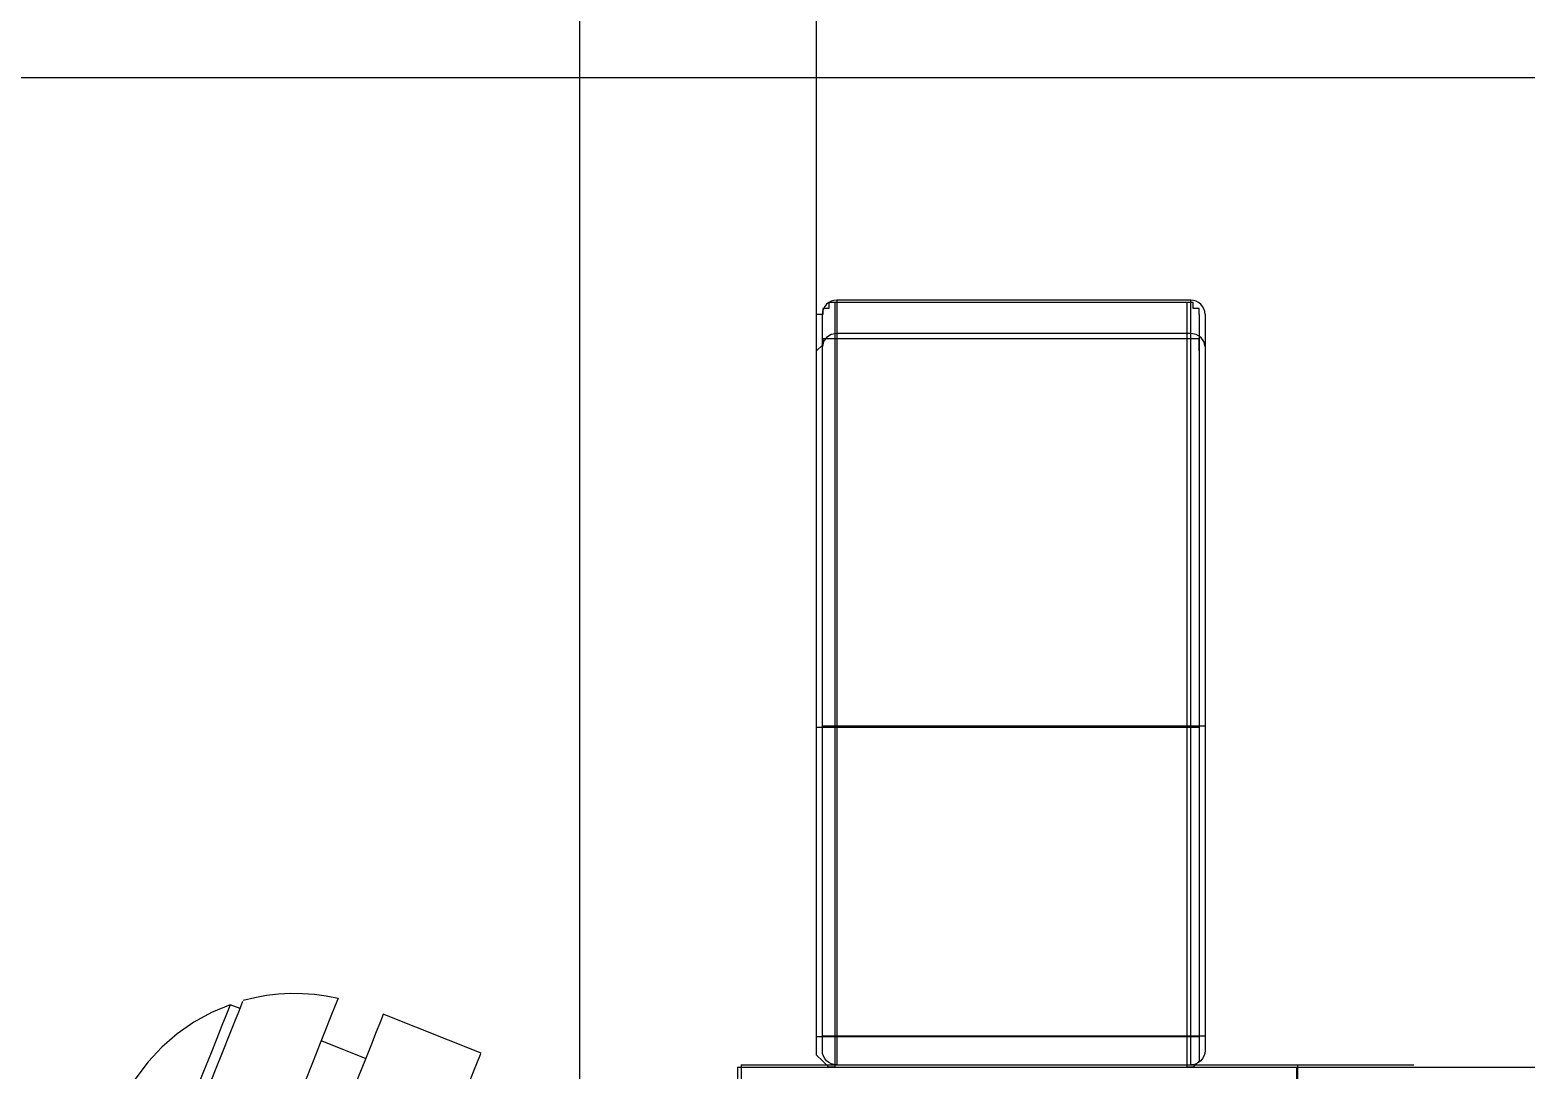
# Model space of a CAD drawing. Extents: x 3 to 592, y 5 to 207.
# Drawn here: x 58.44 to 67.13, y 85.36 to 91.4 of the extents above; entities that cross this region are included whole.
import ezdxf

# ---------------------------------------------------------------- set-up
doc = ezdxf.new("R2010")
doc.units = 0
doc.layers.get('0').update_dxf_attribs({"linetype": 'CONTINUOUS'})

msp = doc.modelspace()

# ---------------------------------------------------------------- linework, layer by layer
at = {"color": 7}
for points in [[(61.630278, 82.197222), (61.630278, 110.525278)], [(63.006111, 87.347778), (63.006111, 105.41)], [(71.049444, 91.1225), (14.993056, 91.1225)], [(63.111944, 89.817222), (63.076667, 89.817222), (63.076667, 89.781944), (63.041389, 89.781944), (63.041389, 89.746667), (63.006111, 89.746667)], [(63.123022, 89.830628), (63.106794, 89.828864), (63.091272, 89.824278), (63.076808, 89.816517), (63.064108, 89.806286), (63.053877, 89.793586), (63.046116, 89.779122), (63.041177, 89.7636), (63.039766, 89.747372)], [(63.123022, 89.830628), (63.106794, 89.828864), (63.091272, 89.824278), (63.076808, 89.816517), (63.064108, 89.806286), (63.053877, 89.793586), (63.046116, 89.779122), (63.041177, 89.7636), (63.039766, 89.747372)], [(63.123022, 89.830628), (63.106794, 89.828864), (63.091272, 89.824278), (63.076808, 89.816517), (63.064108, 89.806286), (63.053877, 89.793586), (63.046116, 89.779122), (63.041177, 89.7636), (63.039766, 89.747372)], [(63.123022, 89.830628), (63.106794, 89.828864), (63.091272, 89.824278), (63.076808, 89.816517), (63.064108, 89.806286), (63.053877, 89.793586), (63.046116, 89.779122), (63.041177, 89.7636), (63.039766, 89.747372)], [(63.123022, 89.830628), (63.106794, 89.828864), (63.091272, 89.824278), (63.076808, 89.816517), (63.064108, 89.806286), (63.053877, 89.793586), (63.046116, 89.779122), (63.041177, 89.7636), (63.039766, 89.747372)], [(63.123022, 89.830628), (63.106794, 89.828864), (63.091272, 89.824278), (63.076808, 89.816517), (63.064108, 89.806286), (63.053877, 89.793586), (63.046116, 89.779122), (63.041177, 89.7636), (63.039766, 89.747372)], [(63.123022, 89.830628), (63.106794, 89.828864), (63.091272, 89.824278), (63.076808, 89.816517), (63.064108, 89.806286), (63.053877, 89.793586), (63.046116, 89.779122), (63.041177, 89.7636), (63.039766, 89.747372)], [(63.123022, 89.830628), (63.106794, 89.828864), (63.091272, 89.824278), (63.076808, 89.816517), (63.064108, 89.806286), (63.053877, 89.793586), (63.046116, 89.779122), (63.041177, 89.7636), (63.039766, 89.747372)], [(65.158056, 89.817222), (63.111944, 89.817222)], [(63.111944, 89.817222), (63.111944, 89.781944), (63.111944, 89.746667), (63.111944, 89.676111), (63.111944, 89.605556)], [(65.178552, 89.830628), (63.122916, 89.830628)], [(65.178552, 89.830628), (63.122916, 89.830628)], [(65.178552, 89.830628), (63.122916, 89.830628)], [(65.178552, 89.830628), (63.122916, 89.830628)], [(65.178552, 89.830628), (63.122916, 89.830628)], [(65.178552, 89.830628), (63.122916, 89.830628)], [(65.178552, 89.830628), (63.122916, 89.830628)], [(65.178552, 89.830628), (63.122916, 89.830628)], [(63.123022, 89.830628), (63.123022, 89.803817), (63.123022, 89.765011), (63.123022, 89.709272), (63.123022, 89.636953)], [(63.123022, 89.830628), (63.123022, 89.803817), (63.123022, 89.765011), (63.123022, 89.709272), (63.123022, 89.636953)], [(63.123022, 89.830628), (63.123022, 89.803817), (63.123022, 89.765011), (63.123022, 89.709272), (63.123022, 89.636953)], [(63.123022, 89.830628), (63.123022, 89.803817), (63.123022, 89.765011), (63.123022, 89.709272), (63.123022, 89.636953)], [(63.123022, 89.830628), (63.123022, 89.803817), (63.123022, 89.765011), (63.123022, 89.709272), (63.123022, 89.636953)], [(63.123022, 89.830628), (63.123022, 89.803817), (63.123022, 89.765011), (63.123022, 89.709272), (63.123022, 89.636953)], [(63.123022, 89.830628), (63.123022, 89.803817), (63.123022, 89.765011), (63.123022, 89.709272), (63.123022, 89.636953)], [(63.123022, 89.830628), (63.123022, 89.803817), (63.123022, 89.765011), (63.123022, 89.709272), (63.123022, 89.636953)], [(65.228611, 89.746667), (65.228611, 89.781944), (65.193333, 89.781944), (65.193333, 89.817222), (65.158056, 89.817222)], [(65.158056, 89.605556), (65.158056, 89.676111), (65.158056, 89.746667), (65.158056, 89.781944), (65.158056, 89.817222)], [(65.178552, 89.636847), (65.178552, 89.709166), (65.178552, 89.764905), (65.178552, 89.804064), (65.178552, 89.825583)], [(65.178552, 89.636847), (65.178552, 89.709166), (65.178552, 89.764905), (65.178552, 89.804064), (65.178552, 89.825583)], [(65.178552, 89.636847), (65.178552, 89.709166), (65.178552, 89.764905), (65.178552, 89.804064), (65.178552, 89.825583)], [(65.178552, 89.636847), (65.178552, 89.709166), (65.178552, 89.764905), (65.178552, 89.804064), (65.178552, 89.825583)], [(65.178552, 89.636847), (65.178552, 89.709166), (65.178552, 89.764905), (65.178552, 89.804064), (65.178552, 89.825583)], [(65.178552, 89.636847), (65.178552, 89.709166), (65.178552, 89.764905), (65.178552, 89.804064), (65.178552, 89.825583)], [(65.178552, 89.636847), (65.178552, 89.709166), (65.178552, 89.764905), (65.178552, 89.804064), (65.178552, 89.825583)], [(65.178552, 89.636847), (65.178552, 89.709166), (65.178552, 89.764905), (65.178552, 89.804064), (65.178552, 89.825583)], [(65.261913, 89.747302), (65.260149, 89.763529), (65.255563, 89.779052), (65.247802, 89.793516), (65.237572, 89.806216), (65.224872, 89.816446), (65.210408, 89.824207), (65.194886, 89.829146), (65.178658, 89.830557)], [(65.261913, 89.747302), (65.260149, 89.763529), (65.255563, 89.779052), (65.247802, 89.793516), (65.237572, 89.806216), (65.224872, 89.816446), (65.210408, 89.824207), (65.194886, 89.829146), (65.178658, 89.830557)], [(65.261913, 89.747302), (65.260149, 89.763529), (65.255563, 89.779052), (65.247802, 89.793516), (65.237572, 89.806216), (65.224872, 89.816446), (65.210408, 89.824207), (65.194886, 89.829146), (65.178658, 89.830557)], [(65.261913, 89.747302), (65.260149, 89.763529), (65.255563, 89.779052), (65.247802, 89.793516), (65.237572, 89.806216), (65.224872, 89.816446), (65.210408, 89.824207), (65.194886, 89.829146), (65.178658, 89.830557)], [(65.261913, 89.747302), (65.260149, 89.763529), (65.255563, 89.779052), (65.247802, 89.793516), (65.237572, 89.806216), (65.224872, 89.816446), (65.210408, 89.824207), (65.194886, 89.829146), (65.178658, 89.830557)], [(65.261913, 89.747302), (65.260149, 89.763529), (65.255563, 89.779052), (65.247802, 89.793516), (65.237572, 89.806216), (65.224872, 89.816446), (65.210408, 89.824207), (65.194886, 89.829146), (65.178658, 89.830557)], [(65.261913, 89.747302), (65.260149, 89.763529), (65.255563, 89.779052), (65.247802, 89.793516), (65.237572, 89.806216), (65.224872, 89.816446), (65.210408, 89.824207), (65.194886, 89.829146), (65.178658, 89.830557)], [(65.261913, 89.747302), (65.260149, 89.763529), (65.255563, 89.779052), (65.247802, 89.793516), (65.237572, 89.806216), (65.224872, 89.816446), (65.210408, 89.824207), (65.194886, 89.829146), (65.178658, 89.830557)], [(63.006111, 89.535), (63.006111, 89.605556), (63.006111, 89.676111), (63.006111, 89.711389), (63.006111, 89.746667)], [(63.039696, 89.560118), (63.039696, 89.629968), (63.039696, 89.683943), (63.039696, 89.72169), (63.039696, 89.742504)], [(63.039696, 89.560118), (63.039696, 89.629968), (63.039696, 89.683943), (63.039696, 89.72169), (63.039696, 89.742504)], [(63.039696, 89.560118), (63.039696, 89.629968), (63.039696, 89.683943), (63.039696, 89.72169), (63.039696, 89.742504)], [(63.039696, 89.560118), (63.039696, 89.629968), (63.039696, 89.683943), (63.039696, 89.72169), (63.039696, 89.742504)], [(63.039696, 89.560118), (63.039696, 89.629968), (63.039696, 89.683943), (63.039696, 89.72169), (63.039696, 89.742504)], [(63.039696, 89.560118), (63.039696, 89.629968), (63.039696, 89.683943), (63.039696, 89.72169), (63.039696, 89.742504)], [(63.039696, 89.560118), (63.039696, 89.629968), (63.039696, 89.683943), (63.039696, 89.72169), (63.039696, 89.742504)], [(63.039696, 89.560118), (63.039696, 89.629968), (63.039696, 89.683943), (63.039696, 89.72169), (63.039696, 89.742504)], [(65.228611, 89.746667), (65.228611, 89.711389), (65.228611, 89.676111), (65.228611, 89.605556), (65.228611, 89.535)], [(65.261913, 89.747302), (65.261913, 89.721549), (65.261913, 89.684154), (65.261913, 89.630179), (65.261913, 89.559977)], [(65.261913, 89.747302), (65.261913, 89.721549), (65.261913, 89.684154), (65.261913, 89.630179), (65.261913, 89.559977)], [(65.261913, 89.747302), (65.261913, 89.721549), (65.261913, 89.684154), (65.261913, 89.630179), (65.261913, 89.559977)], [(65.261913, 89.747302), (65.261913, 89.721549), (65.261913, 89.684154), (65.261913, 89.630179), (65.261913, 89.559977)], [(65.261913, 89.747302), (65.261913, 89.721549), (65.261913, 89.684154), (65.261913, 89.630179), (65.261913, 89.559977)], [(65.261913, 89.747302), (65.261913, 89.721549), (65.261913, 89.684154), (65.261913, 89.630179), (65.261913, 89.559977)], [(65.261913, 89.747302), (65.261913, 89.721549), (65.261913, 89.684154), (65.261913, 89.630179), (65.261913, 89.559977)], [(65.261913, 89.747302), (65.261913, 89.721549), (65.261913, 89.684154), (65.261913, 89.630179), (65.261913, 89.559977)], [(63.111944, 89.605556), (63.076667, 89.605556), (63.041389, 89.605556), (63.041389, 89.570278), (63.006111, 89.535)], [(63.123022, 89.636847), (63.091272, 89.63085), (63.064108, 89.614269), (63.046116, 89.589575), (63.039766, 89.560294)], [(63.123022, 89.636847), (63.091272, 89.63085), (63.064108, 89.614269), (63.046116, 89.589575), (63.039766, 89.560294)], [(63.123022, 89.636847), (63.091272, 89.63085), (63.064108, 89.614269), (63.046116, 89.589575), (63.039766, 89.560294)], [(63.123022, 89.636847), (63.091272, 89.63085), (63.064108, 89.614269), (63.046116, 89.589575), (63.039766, 89.560294)], [(63.123022, 89.636847), (63.091272, 89.63085), (63.064108, 89.614269), (63.046116, 89.589575), (63.039766, 89.560294)], [(63.123022, 89.636847), (63.091272, 89.63085), (63.064108, 89.614269), (63.046116, 89.589575), (63.039766, 89.560294)], [(63.123022, 89.636847), (63.091272, 89.63085), (63.064108, 89.614269), (63.046116, 89.589575), (63.039766, 89.560294)], [(63.123022, 89.636847), (63.091272, 89.63085), (63.064108, 89.614269), (63.046116, 89.589575), (63.039766, 89.560294)], [(63.111944, 89.605556), (63.111944, 89.535), (63.111944, 89.393889), (63.111944, 89.288056), (63.111944, 89.146944), (63.111944, 88.970556), (63.111944, 88.794167), (63.111944, 88.617778), (63.111944, 88.406111), (63.111944, 88.194444), (63.111944, 87.982778), (63.111944, 87.771111), (63.111944, 87.559444), (63.111944, 87.347778)], [(65.158056, 89.605556), (63.111944, 89.605556)], [(65.178552, 89.636847), (63.122916, 89.636847)], [(65.178552, 89.636847), (63.122916, 89.636847)], [(65.178552, 89.636847), (63.122916, 89.636847)], [(65.178552, 89.636847), (63.122916, 89.636847)], [(65.178552, 89.636847), (63.122916, 89.636847)], [(65.178552, 89.636847), (63.122916, 89.636847)], [(65.178552, 89.636847), (63.122916, 89.636847)], [(65.178552, 89.636847), (63.122916, 89.636847)], [(63.123022, 89.636847), (63.123022, 89.540539), (63.123022, 89.426591), (63.123022, 89.296064), (63.123022, 89.149661), (63.123022, 88.988794), (63.123022, 88.814522), (63.123022, 88.628961), (63.123022, 88.432816), (63.123022, 88.227852), (63.123022, 88.015833), (63.123022, 87.798522), (63.123022, 87.577683), (63.123022, 87.35508)], [(63.123022, 89.636847), (63.123022, 89.540539), (63.123022, 89.426591), (63.123022, 89.296064), (63.123022, 89.149661), (63.123022, 88.988794), (63.123022, 88.814522), (63.123022, 88.628961), (63.123022, 88.432816), (63.123022, 88.227852), (63.123022, 88.015833), (63.123022, 87.798522), (63.123022, 87.577683), (63.123022, 87.35508)], [(63.123022, 89.636847), (63.123022, 89.540539), (63.123022, 89.426591), (63.123022, 89.296064), (63.123022, 89.149661), (63.123022, 88.988794), (63.123022, 88.814522), (63.123022, 88.628961), (63.123022, 88.432816), (63.123022, 88.227852), (63.123022, 88.015833), (63.123022, 87.798522), (63.123022, 87.577683), (63.123022, 87.35508)], [(63.123022, 89.636847), (63.123022, 89.540539), (63.123022, 89.426591), (63.123022, 89.296064), (63.123022, 89.149661), (63.123022, 88.988794), (63.123022, 88.814522), (63.123022, 88.628961), (63.123022, 88.432816), (63.123022, 88.227852), (63.123022, 88.015833), (63.123022, 87.798522), (63.123022, 87.577683), (63.123022, 87.35508)], [(63.123022, 89.636847), (63.123022, 89.540539), (63.123022, 89.426591), (63.123022, 89.296064), (63.123022, 89.149661), (63.123022, 88.988794), (63.123022, 88.814522), (63.123022, 88.628961), (63.123022, 88.432816), (63.123022, 88.227852), (63.123022, 88.015833), (63.123022, 87.798522), (63.123022, 87.577683), (63.123022, 87.35508)], [(63.123022, 89.636847), (63.123022, 89.540539), (63.123022, 89.426591), (63.123022, 89.296064), (63.123022, 89.149661), (63.123022, 88.988794), (63.123022, 88.814522), (63.123022, 88.628961), (63.123022, 88.432816), (63.123022, 88.227852), (63.123022, 88.015833), (63.123022, 87.798522), (63.123022, 87.577683), (63.123022, 87.35508)], [(63.123022, 89.636847), (63.123022, 89.540539), (63.123022, 89.426591), (63.123022, 89.296064), (63.123022, 89.149661), (63.123022, 88.988794), (63.123022, 88.814522), (63.123022, 88.628961), (63.123022, 88.432816), (63.123022, 88.227852), (63.123022, 88.015833), (63.123022, 87.798522), (63.123022, 87.577683), (63.123022, 87.35508)], [(63.123022, 89.636847), (63.123022, 89.540539), (63.123022, 89.426591), (63.123022, 89.296064), (63.123022, 89.149661), (63.123022, 88.988794), (63.123022, 88.814522), (63.123022, 88.628961), (63.123022, 88.432816), (63.123022, 88.227852), (63.123022, 88.015833), (63.123022, 87.798522), (63.123022, 87.577683), (63.123022, 87.35508)], [(65.158056, 87.347778), (65.158056, 87.559444), (65.158056, 87.771111), (65.158056, 87.982778), (65.158056, 88.194444), (65.158056, 88.406111), (65.158056, 88.617778), (65.158056, 88.794167), (65.158056, 88.970556), (65.158056, 89.146944), (65.158056, 89.288056), (65.158056, 89.393889), (65.158056, 89.535), (65.158056, 89.605556)], [(65.228611, 89.535), (65.228611, 89.570278), (65.228611, 89.605556), (65.193333, 89.605556), (65.158056, 89.605556)], [(65.178552, 87.355045), (65.178552, 87.577648), (65.178552, 87.798487), (65.178552, 88.015798), (65.178552, 88.227817), (65.178552, 88.432781), (65.178552, 88.628926), (65.178552, 88.814839), (65.178552, 88.988759), (65.178552, 89.149626), (65.178552, 89.296028), (65.178552, 89.426556), (65.178552, 89.540503), (65.178552, 89.636812)], [(65.178552, 87.355045), (65.178552, 87.577648), (65.178552, 87.798487), (65.178552, 88.015798), (65.178552, 88.227817), (65.178552, 88.432781), (65.178552, 88.628926), (65.178552, 88.814839), (65.178552, 88.988759), (65.178552, 89.149626), (65.178552, 89.296028), (65.178552, 89.426556), (65.178552, 89.540503), (65.178552, 89.636812)], [(65.178552, 87.355045), (65.178552, 87.577648), (65.178552, 87.798487), (65.178552, 88.015798), (65.178552, 88.227817), (65.178552, 88.432781), (65.178552, 88.628926), (65.178552, 88.814839), (65.178552, 88.988759), (65.178552, 89.149626), (65.178552, 89.296028), (65.178552, 89.426556), (65.178552, 89.540503), (65.178552, 89.636812)], [(65.178552, 87.355045), (65.178552, 87.577648), (65.178552, 87.798487), (65.178552, 88.015798), (65.178552, 88.227817), (65.178552, 88.432781), (65.178552, 88.628926), (65.178552, 88.814839), (65.178552, 88.988759), (65.178552, 89.149626), (65.178552, 89.296028), (65.178552, 89.426556), (65.178552, 89.540503), (65.178552, 89.636812)], [(65.178552, 87.355045), (65.178552, 87.577648), (65.178552, 87.798487), (65.178552, 88.015798), (65.178552, 88.227817), (65.178552, 88.432781), (65.178552, 88.628926), (65.178552, 88.814839), (65.178552, 88.988759), (65.178552, 89.149626), (65.178552, 89.296028), (65.178552, 89.426556), (65.178552, 89.540503), (65.178552, 89.636812)], [(65.178552, 87.355045), (65.178552, 87.577648), (65.178552, 87.798487), (65.178552, 88.015798), (65.178552, 88.227817), (65.178552, 88.432781), (65.178552, 88.628926), (65.178552, 88.814839), (65.178552, 88.988759), (65.178552, 89.149626), (65.178552, 89.296028), (65.178552, 89.426556), (65.178552, 89.540503), (65.178552, 89.636812)], [(65.178552, 87.355045), (65.178552, 87.577648), (65.178552, 87.798487), (65.178552, 88.015798), (65.178552, 88.227817), (65.178552, 88.432781), (65.178552, 88.628926), (65.178552, 88.814839), (65.178552, 88.988759), (65.178552, 89.149626), (65.178552, 89.296028), (65.178552, 89.426556), (65.178552, 89.540503), (65.178552, 89.636812)], [(65.178552, 87.355045), (65.178552, 87.577648), (65.178552, 87.798487), (65.178552, 88.015798), (65.178552, 88.227817), (65.178552, 88.432781), (65.178552, 88.628926), (65.178552, 88.814839), (65.178552, 88.988759), (65.178552, 89.149626), (65.178552, 89.296028), (65.178552, 89.426556), (65.178552, 89.540503), (65.178552, 89.636812)], [(65.261913, 89.560153), (65.255563, 89.589434), (65.237572, 89.614481), (65.210408, 89.631061), (65.178658, 89.636706)], [(65.261913, 89.560153), (65.255563, 89.589434), (65.237572, 89.614481), (65.210408, 89.631061), (65.178658, 89.636706)], [(65.261913, 89.560153), (65.255563, 89.589434), (65.237572, 89.614481), (65.210408, 89.631061), (65.178658, 89.636706)], [(65.261913, 89.560153), (65.255563, 89.589434), (65.237572, 89.614481), (65.210408, 89.631061), (65.178658, 89.636706)], [(65.261913, 89.560153), (65.255563, 89.589434), (65.237572, 89.614481), (65.210408, 89.631061), (65.178658, 89.636706)], [(65.261913, 89.560153), (65.255563, 89.589434), (65.237572, 89.614481), (65.210408, 89.631061), (65.178658, 89.636706)], [(65.261913, 89.560153), (65.255563, 89.589434), (65.237572, 89.614481), (65.210408, 89.631061), (65.178658, 89.636706)], [(65.261913, 89.560153), (65.255563, 89.589434), (65.237572, 89.614481), (65.210408, 89.631061), (65.178658, 89.636706)], [(63.006111, 87.347778), (63.006111, 87.559444), (63.006111, 87.806389), (63.006111, 88.018056), (63.006111, 88.265), (63.006111, 88.441389), (63.006111, 88.653056), (63.006111, 88.864722), (63.006111, 89.005833), (63.006111, 89.182222), (63.006111, 89.323333), (63.006111, 89.429167), (63.006111, 89.535)], [(63.039696, 87.355045), (63.039696, 87.588231), (63.039696, 87.818948), (63.039696, 88.045431), (63.039696, 88.265212), (63.039696, 88.476526), (63.039696, 88.677256), (63.039696, 88.865287), (63.039696, 89.038853), (63.039696, 89.196898), (63.039696, 89.336951), (63.039696, 89.458659), (63.039696, 89.560259)], [(63.039696, 87.355045), (63.039696, 87.588231), (63.039696, 87.818948), (63.039696, 88.045431), (63.039696, 88.265212), (63.039696, 88.476526), (63.039696, 88.677256), (63.039696, 88.865287), (63.039696, 89.038853), (63.039696, 89.196898), (63.039696, 89.336951), (63.039696, 89.458659), (63.039696, 89.560259)], [(63.039696, 87.355045), (63.039696, 87.588231), (63.039696, 87.818948), (63.039696, 88.045431), (63.039696, 88.265212), (63.039696, 88.476526), (63.039696, 88.677256), (63.039696, 88.865287), (63.039696, 89.038853), (63.039696, 89.196898), (63.039696, 89.336951), (63.039696, 89.458659), (63.039696, 89.560259)], [(63.039696, 87.355045), (63.039696, 87.588231), (63.039696, 87.818948), (63.039696, 88.045431), (63.039696, 88.265212), (63.039696, 88.476526), (63.039696, 88.677256), (63.039696, 88.865287), (63.039696, 89.038853), (63.039696, 89.196898), (63.039696, 89.336951), (63.039696, 89.458659), (63.039696, 89.560259)], [(63.039696, 87.355045), (63.039696, 87.588231), (63.039696, 87.818948), (63.039696, 88.045431), (63.039696, 88.265212), (63.039696, 88.476526), (63.039696, 88.677256), (63.039696, 88.865287), (63.039696, 89.038853), (63.039696, 89.196898), (63.039696, 89.336951), (63.039696, 89.458659), (63.039696, 89.560259)], [(63.039696, 87.355045), (63.039696, 87.588231), (63.039696, 87.818948), (63.039696, 88.045431), (63.039696, 88.265212), (63.039696, 88.476526), (63.039696, 88.677256), (63.039696, 88.865287), (63.039696, 89.038853), (63.039696, 89.196898), (63.039696, 89.336951), (63.039696, 89.458659), (63.039696, 89.560259)], [(63.039696, 87.355045), (63.039696, 87.588231), (63.039696, 87.818948), (63.039696, 88.045431), (63.039696, 88.265212), (63.039696, 88.476526), (63.039696, 88.677256), (63.039696, 88.865287), (63.039696, 89.038853), (63.039696, 89.196898), (63.039696, 89.336951), (63.039696, 89.458659), (63.039696, 89.560259)], [(63.039696, 87.355045), (63.039696, 87.588231), (63.039696, 87.818948), (63.039696, 88.045431), (63.039696, 88.265212), (63.039696, 88.476526), (63.039696, 88.677256), (63.039696, 88.865287), (63.039696, 89.038853), (63.039696, 89.196898), (63.039696, 89.336951), (63.039696, 89.458659), (63.039696, 89.560259)], [(65.228611, 89.535), (65.228611, 89.429167), (65.228611, 89.323333), (65.228611, 89.182222), (65.228611, 89.005833), (65.228611, 88.864722), (65.228611, 88.653056), (65.228611, 88.441389), (65.228611, 88.265), (65.228611, 88.018056), (65.228611, 87.806389), (65.228611, 87.559444), (65.228611, 87.347778)], [(65.261913, 89.560153), (65.261913, 89.458553), (65.261913, 89.337198), (65.261913, 89.196792), (65.261913, 89.0391), (65.261913, 88.865181), (65.261913, 88.67715), (65.261913, 88.47642), (65.261913, 88.265106), (65.261913, 88.045325), (65.261913, 87.818842), (65.261913, 87.588125), (65.261913, 87.354939)], [(65.261913, 89.560153), (65.261913, 89.458553), (65.261913, 89.337198), (65.261913, 89.196792), (65.261913, 89.0391), (65.261913, 88.865181), (65.261913, 88.67715), (65.261913, 88.47642), (65.261913, 88.265106), (65.261913, 88.045325), (65.261913, 87.818842), (65.261913, 87.588125), (65.261913, 87.354939)], [(65.261913, 89.560153), (65.261913, 89.458553), (65.261913, 89.337198), (65.261913, 89.196792), (65.261913, 89.0391), (65.261913, 88.865181), (65.261913, 88.67715), (65.261913, 88.47642), (65.261913, 88.265106), (65.261913, 88.045325), (65.261913, 87.818842), (65.261913, 87.588125), (65.261913, 87.354939)], [(65.261913, 89.560153), (65.261913, 89.458553), (65.261913, 89.337198), (65.261913, 89.196792), (65.261913, 89.0391), (65.261913, 88.865181), (65.261913, 88.67715), (65.261913, 88.47642), (65.261913, 88.265106), (65.261913, 88.045325), (65.261913, 87.818842), (65.261913, 87.588125), (65.261913, 87.354939)], [(65.261913, 89.560153), (65.261913, 89.458553), (65.261913, 89.337198), (65.261913, 89.196792), (65.261913, 89.0391), (65.261913, 88.865181), (65.261913, 88.67715), (65.261913, 88.47642), (65.261913, 88.265106), (65.261913, 88.045325), (65.261913, 87.818842), (65.261913, 87.588125), (65.261913, 87.354939)], [(65.261913, 89.560153), (65.261913, 89.458553), (65.261913, 89.337198), (65.261913, 89.196792), (65.261913, 89.0391), (65.261913, 88.865181), (65.261913, 88.67715), (65.261913, 88.47642), (65.261913, 88.265106), (65.261913, 88.045325), (65.261913, 87.818842), (65.261913, 87.588125), (65.261913, 87.354939)], [(65.261913, 89.560153), (65.261913, 89.458553), (65.261913, 89.337198), (65.261913, 89.196792), (65.261913, 89.0391), (65.261913, 88.865181), (65.261913, 88.67715), (65.261913, 88.47642), (65.261913, 88.265106), (65.261913, 88.045325), (65.261913, 87.818842), (65.261913, 87.588125), (65.261913, 87.354939)], [(65.261913, 89.560153), (65.261913, 89.458553), (65.261913, 89.337198), (65.261913, 89.196792), (65.261913, 89.0391), (65.261913, 88.865181), (65.261913, 88.67715), (65.261913, 88.47642), (65.261913, 88.265106), (65.261913, 88.045325), (65.261913, 87.818842), (65.261913, 87.588125), (65.261913, 87.354939)], [(63.111944, 87.347778), (63.076667, 87.347778), (63.041389, 87.347778), (63.006111, 87.347778)], [(63.006111, 85.548611), (63.006111, 87.347778)], [(63.039696, 85.552844), (63.039696, 87.355186)], [(63.039696, 85.552844), (63.039696, 87.355186)], [(63.039696, 85.552844), (63.039696, 87.355186)], [(63.039696, 85.552844), (63.039696, 87.355186)], [(63.039696, 85.552844), (63.039696, 87.355186)], [(63.039696, 85.552844), (63.039696, 87.355186)], [(63.039696, 85.552844), (63.039696, 87.355186)], [(63.039696, 85.552844), (63.039696, 87.355186)], [(63.123022, 87.355045), (63.106794, 87.355045), (63.091272, 87.355045), (63.076808, 87.355045), (63.064108, 87.355045), (63.053877, 87.355045), (63.041177, 87.355045)], [(63.123022, 87.355045), (63.106794, 87.355045), (63.091272, 87.355045), (63.076808, 87.355045), (63.064108, 87.355045), (63.053877, 87.355045), (63.041177, 87.355045)], [(63.123022, 87.355045), (63.106794, 87.355045), (63.091272, 87.355045), (63.076808, 87.355045), (63.064108, 87.355045), (63.053877, 87.355045), (63.041177, 87.355045)], [(63.123022, 87.355045), (63.106794, 87.355045), (63.091272, 87.355045), (63.076808, 87.355045), (63.064108, 87.355045), (63.053877, 87.355045), (63.041177, 87.355045)], [(63.123022, 87.355045), (63.106794, 87.355045), (63.091272, 87.355045), (63.076808, 87.355045), (63.064108, 87.355045), (63.053877, 87.355045), (63.041177, 87.355045)], [(63.123022, 87.355045), (63.106794, 87.355045), (63.091272, 87.355045), (63.076808, 87.355045), (63.064108, 87.355045), (63.053877, 87.355045), (63.041177, 87.355045)], [(63.123022, 87.355045), (63.106794, 87.355045), (63.091272, 87.355045), (63.076808, 87.355045), (63.064108, 87.355045), (63.053877, 87.355045), (63.041177, 87.355045)], [(63.123022, 87.355045), (63.106794, 87.355045), (63.091272, 87.355045), (63.076808, 87.355045), (63.064108, 87.355045), (63.053877, 87.355045), (63.041177, 87.355045)], [(65.158056, 87.347778), (63.111944, 87.347778)], [(63.111944, 87.347778), (63.111944, 85.548611)], [(65.178552, 87.355045), (63.122916, 87.355045)], [(65.178552, 87.355045), (63.122916, 87.355045)], [(65.178552, 87.355045), (63.122916, 87.355045)], [(65.178552, 87.355045), (63.122916, 87.355045)], [(65.178552, 87.355045), (63.122916, 87.355045)], [(65.178552, 87.355045), (63.122916, 87.355045)], [(65.178552, 87.355045), (63.122916, 87.355045)], [(65.178552, 87.355045), (63.122916, 87.355045)], [(63.123022, 87.355045), (63.123022, 85.552703)], [(63.123022, 87.355045), (63.123022, 85.552703)], [(63.123022, 87.355045), (63.123022, 85.552703)], [(63.123022, 87.355045), (63.123022, 85.552703)], [(63.123022, 87.355045), (63.123022, 85.552703)], [(63.123022, 87.355045), (63.123022, 85.552703)], [(63.123022, 87.355045), (63.123022, 85.552703)], [(63.123022, 87.355045), (63.123022, 85.552703)], [(65.228611, 87.347778), (65.193333, 87.347778), (65.158056, 87.347778)], [(65.158056, 85.548611), (65.158056, 87.347778)], [(65.178552, 85.552844), (65.178552, 87.355186)], [(65.178552, 85.552844), (65.178552, 87.355186)], [(65.178552, 85.552844), (65.178552, 87.355186)], [(65.178552, 85.552844), (65.178552, 87.355186)], [(65.178552, 85.552844), (65.178552, 87.355186)], [(65.178552, 85.552844), (65.178552, 87.355186)], [(65.178552, 85.552844), (65.178552, 87.355186)], [(65.178552, 85.552844), (65.178552, 87.355186)], [(65.261913, 87.355045), (65.247802, 87.355045), (65.237572, 87.355045), (65.224872, 87.355045), (65.210408, 87.355045), (65.194886, 87.355045), (65.178658, 87.355045)], [(65.261913, 87.355045), (65.247802, 87.355045), (65.237572, 87.355045), (65.224872, 87.355045), (65.210408, 87.355045), (65.194886, 87.355045), (65.178658, 87.355045)], [(65.261913, 87.355045), (65.247802, 87.355045), (65.237572, 87.355045), (65.224872, 87.355045), (65.210408, 87.355045), (65.194886, 87.355045), (65.178658, 87.355045)], [(65.261913, 87.355045), (65.247802, 87.355045), (65.237572, 87.355045), (65.224872, 87.355045), (65.210408, 87.355045), (65.194886, 87.355045), (65.178658, 87.355045)], [(65.261913, 87.355045), (65.247802, 87.355045), (65.237572, 87.355045), (65.224872, 87.355045), (65.210408, 87.355045), (65.194886, 87.355045), (65.178658, 87.355045)], [(65.261913, 87.355045), (65.247802, 87.355045), (65.237572, 87.355045), (65.224872, 87.355045), (65.210408, 87.355045), (65.194886, 87.355045), (65.178658, 87.355045)], [(65.261913, 87.355045), (65.247802, 87.355045), (65.237572, 87.355045), (65.224872, 87.355045), (65.210408, 87.355045), (65.194886, 87.355045), (65.178658, 87.355045)], [(65.261913, 87.355045), (65.247802, 87.355045), (65.237572, 87.355045), (65.224872, 87.355045), (65.210408, 87.355045), (65.194886, 87.355045), (65.178658, 87.355045)], [(65.228611, 87.347778), (65.228611, 85.548611)], [(65.261913, 87.355045), (65.261913, 85.552703)], [(65.261913, 87.355045), (65.261913, 85.552703)], [(65.261913, 87.355045), (65.261913, 85.552703)], [(65.261913, 87.355045), (65.261913, 85.552703)], [(65.261913, 87.355045), (65.261913, 85.552703)], [(65.261913, 87.355045), (65.261913, 85.552703)], [(65.261913, 87.355045), (65.261913, 85.552703)], [(65.261913, 87.355045), (65.261913, 85.552703)], [(60.226928, 85.772166), (60.219872, 85.75488), (60.206467, 85.721014), (60.185653, 85.668802), (60.158136, 85.599305), (60.123211, 85.512169), (60.081936, 85.407747), (60.033606, 85.286744), (59.978572, 85.149514), (59.917542, 84.996055), (59.850514, 84.827427), (59.777136, 84.64363), (59.698467, 84.446075), (59.614506, 84.235114), (59.525253, 84.011452), (59.431414, 83.775797), (59.332989, 83.528852), (59.296653, 83.437483)], [(60.226928, 85.772166), (60.219872, 85.75488), (60.206467, 85.721014), (60.185653, 85.668802), (60.158136, 85.599305), (60.123211, 85.512169), (60.081936, 85.407747), (60.033606, 85.286744), (59.978572, 85.149514), (59.917542, 84.996055), (59.850514, 84.827427), (59.777136, 84.64363), (59.698467, 84.446075), (59.614506, 84.235114), (59.525253, 84.011452), (59.431414, 83.775797), (59.332989, 83.528852), (59.296653, 83.437483)], [(60.226928, 85.772166), (60.158489, 85.785925), (60.089697, 85.795097), (60.0202, 85.800036), (59.950703, 85.800741), (59.881206, 85.797214), (59.812061, 85.7891), (59.743269, 85.776752), (59.675889, 85.760172)], [(60.226928, 85.772166), (60.158489, 85.785925), (60.089697, 85.795097), (60.0202, 85.800036), (59.950703, 85.800741), (59.881206, 85.797214), (59.812061, 85.7891), (59.743269, 85.776752), (59.675889, 85.760172)], [(59.600853, 85.736148), (59.590975, 85.711101), (59.5751, 85.671942), (59.552523, 85.614792), (59.522536, 85.539651), (59.485847, 85.447223), (59.442103, 85.337509), (59.391656, 85.211214), (59.334859, 85.068339), (59.271711, 84.909942), (59.202567, 84.736376), (59.127425, 84.548345), (59.046992, 84.346203), (58.961267, 84.131362), (58.870603, 83.90382), (58.813806, 83.760945)], [(59.600853, 85.736148), (59.590975, 85.711101), (59.5751, 85.671942), (59.552523, 85.614792), (59.522536, 85.539651), (59.485847, 85.447223), (59.442103, 85.337509), (59.391656, 85.211214), (59.334859, 85.068339), (59.271711, 84.909942), (59.202567, 84.736376), (59.127425, 84.548345), (59.046992, 84.346203), (58.961267, 84.131362), (58.870603, 83.90382), (58.813806, 83.760945)], [(58.871979, 83.742847), (58.938654, 83.910417), (59.030023, 84.139723), (59.116807, 84.357034), (59.197946, 84.560939), (59.273793, 84.750734), (59.343643, 84.926064), (59.407143, 85.085872), (59.464646, 85.230159), (59.515446, 85.357511), (59.559543, 85.468284), (59.596937, 85.56177), (59.626923, 85.637617), (59.649854, 85.69512), (59.665729, 85.734631), (59.674196, 85.75615)], [(58.871979, 83.742847), (58.938654, 83.910417), (59.030023, 84.139723), (59.116807, 84.357034), (59.197946, 84.560939), (59.273793, 84.750734), (59.343643, 84.926064), (59.407143, 85.085872), (59.464646, 85.230159), (59.515446, 85.357511), (59.559543, 85.468284), (59.596937, 85.56177), (59.626923, 85.637617), (59.649854, 85.69512), (59.665729, 85.734631), (59.674196, 85.75615)], [(59.600853, 85.736148), (59.492198, 85.690639), (59.389186, 85.633842), (59.292525, 85.566814), (59.203625, 85.489556), (59.123192, 85.403478), (59.052636, 85.309287), (58.992311, 85.208039), (58.942923, 85.101148)], [(59.600853, 85.736148), (59.492198, 85.690639), (59.389186, 85.633842), (59.292525, 85.566814), (59.203625, 85.489556), (59.123192, 85.403478), (59.052636, 85.309287), (58.992311, 85.208039), (58.942923, 85.101148)], [(60.489606, 85.680973), (60.482551, 85.663687), (60.469145, 85.629468), (60.448331, 85.577609), (60.420462, 85.507759), (60.385889, 85.420271), (60.344262, 85.315848), (60.295931, 85.194493), (60.240898, 85.056909), (60.179514, 84.903098), (60.112134, 84.733765), (60.038756, 84.549968), (59.960087, 84.352059), (59.875773, 84.140393), (59.786167, 83.916026), (59.692328, 83.680018), (59.593551, 83.432721), (59.490892, 83.175193), (59.461259, 83.100404)], [(60.489606, 85.680973), (60.482551, 85.663687), (60.469145, 85.629468), (60.448331, 85.577609), (60.420462, 85.507759), (60.385889, 85.420271), (60.344262, 85.315848), (60.295931, 85.194493), (60.240898, 85.056909), (60.179514, 84.903098), (60.112134, 84.733765), (60.038756, 84.549968), (59.960087, 84.352059), (59.875773, 84.140393), (59.786167, 83.916026), (59.692328, 83.680018), (59.593551, 83.432721), (59.490892, 83.175193), (59.461259, 83.100404)], [(59.657333, 85.713641), (59.600888, 85.736218)], [(59.657333, 85.713641), (59.600888, 85.736218)], [(61.057296, 85.454772), (60.489677, 85.680903)], [(61.057296, 85.454772), (60.489677, 85.680903)], [(60.386771, 85.422952), (60.128891, 85.525963)], [(60.386771, 85.422952), (60.128891, 85.525963)], [(63.111944, 85.548611), (63.076667, 85.548611), (63.041389, 85.548611), (63.006111, 85.548611)], [(63.006111, 85.442778), (63.006111, 85.478056), (63.006111, 85.513333), (63.006111, 85.548611)], [(63.039696, 85.469518), (63.039696, 85.483629), (63.039696, 85.49386), (63.039696, 85.50656), (63.039696, 85.521024), (63.039696, 85.536546), (63.039696, 85.552774)], [(63.039696, 85.469518), (63.039696, 85.483629), (63.039696, 85.49386), (63.039696, 85.50656), (63.039696, 85.521024), (63.039696, 85.536546), (63.039696, 85.552774)], [(63.039696, 85.469518), (63.039696, 85.483629), (63.039696, 85.49386), (63.039696, 85.50656), (63.039696, 85.521024), (63.039696, 85.536546), (63.039696, 85.552774)], [(63.039696, 85.469518), (63.039696, 85.483629), (63.039696, 85.49386), (63.039696, 85.50656), (63.039696, 85.521024), (63.039696, 85.536546), (63.039696, 85.552774)], [(63.039696, 85.469518), (63.039696, 85.483629), (63.039696, 85.49386), (63.039696, 85.50656), (63.039696, 85.521024), (63.039696, 85.536546), (63.039696, 85.552774)], [(63.039696, 85.469518), (63.039696, 85.483629), (63.039696, 85.49386), (63.039696, 85.50656), (63.039696, 85.521024), (63.039696, 85.536546), (63.039696, 85.552774)], [(63.039696, 85.469518), (63.039696, 85.483629), (63.039696, 85.49386), (63.039696, 85.50656), (63.039696, 85.521024), (63.039696, 85.536546), (63.039696, 85.552774)], [(63.039696, 85.469518), (63.039696, 85.483629), (63.039696, 85.49386), (63.039696, 85.50656), (63.039696, 85.521024), (63.039696, 85.536546), (63.039696, 85.552774)], [(63.123022, 85.552844), (63.106794, 85.552844), (63.091272, 85.552844), (63.076808, 85.552844), (63.064108, 85.552844), (63.053877, 85.552844), (63.041177, 85.552844)], [(63.123022, 85.552844), (63.106794, 85.552844), (63.091272, 85.552844), (63.076808, 85.552844), (63.064108, 85.552844), (63.053877, 85.552844), (63.041177, 85.552844)], [(63.123022, 85.552844), (63.106794, 85.552844), (63.091272, 85.552844), (63.076808, 85.552844), (63.064108, 85.552844), (63.053877, 85.552844), (63.041177, 85.552844)], [(63.123022, 85.552844), (63.106794, 85.552844), (63.091272, 85.552844), (63.076808, 85.552844), (63.064108, 85.552844), (63.053877, 85.552844), (63.041177, 85.552844)], [(63.123022, 85.552844), (63.106794, 85.552844), (63.091272, 85.552844), (63.076808, 85.552844), (63.064108, 85.552844), (63.053877, 85.552844), (63.041177, 85.552844)], [(63.123022, 85.552844), (63.106794, 85.552844), (63.091272, 85.552844), (63.076808, 85.552844), (63.064108, 85.552844), (63.053877, 85.552844), (63.041177, 85.552844)], [(63.123022, 85.552844), (63.106794, 85.552844), (63.091272, 85.552844), (63.076808, 85.552844), (63.064108, 85.552844), (63.053877, 85.552844), (63.041177, 85.552844)], [(63.123022, 85.552844), (63.106794, 85.552844), (63.091272, 85.552844), (63.076808, 85.552844), (63.064108, 85.552844), (63.053877, 85.552844), (63.041177, 85.552844)], [(65.158056, 85.548611), (63.111944, 85.548611)], [(63.111944, 85.548611), (63.111944, 85.513333), (63.111944, 85.478056), (63.111944, 85.442778), (63.111944, 85.4075), (63.111944, 85.372222)], [(65.178552, 85.552844), (63.122916, 85.552844)], [(65.178552, 85.552844), (63.122916, 85.552844)], [(65.178552, 85.552844), (63.122916, 85.552844)], [(65.178552, 85.552844), (63.122916, 85.552844)], [(65.178552, 85.552844), (63.122916, 85.552844)], [(65.178552, 85.552844), (63.122916, 85.552844)], [(65.178552, 85.552844), (63.122916, 85.552844)], [(65.178552, 85.552844), (63.122916, 85.552844)], [(63.123022, 85.552844), (63.123022, 85.520389), (63.123022, 85.488992), (63.123022, 85.460417), (63.123022, 85.435017), (63.123022, 85.414203), (63.123022, 85.399033), (63.123022, 85.386333)], [(63.123022, 85.552844), (63.123022, 85.520389), (63.123022, 85.488992), (63.123022, 85.460417), (63.123022, 85.435017), (63.123022, 85.414203), (63.123022, 85.399033), (63.123022, 85.386333)], [(63.123022, 85.552844), (63.123022, 85.520389), (63.123022, 85.488992), (63.123022, 85.460417), (63.123022, 85.435017), (63.123022, 85.414203), (63.123022, 85.399033), (63.123022, 85.386333)], [(63.123022, 85.552844), (63.123022, 85.520389), (63.123022, 85.488992), (63.123022, 85.460417), (63.123022, 85.435017), (63.123022, 85.414203), (63.123022, 85.399033), (63.123022, 85.386333)], [(63.123022, 85.552844), (63.123022, 85.520389), (63.123022, 85.488992), (63.123022, 85.460417), (63.123022, 85.435017), (63.123022, 85.414203), (63.123022, 85.399033), (63.123022, 85.386333)], [(63.123022, 85.552844), (63.123022, 85.520389), (63.123022, 85.488992), (63.123022, 85.460417), (63.123022, 85.435017), (63.123022, 85.414203), (63.123022, 85.399033), (63.123022, 85.386333)], [(63.123022, 85.552844), (63.123022, 85.520389), (63.123022, 85.488992), (63.123022, 85.460417), (63.123022, 85.435017), (63.123022, 85.414203), (63.123022, 85.399033), (63.123022, 85.386333)], [(63.123022, 85.552844), (63.123022, 85.520389), (63.123022, 85.488992), (63.123022, 85.460417), (63.123022, 85.435017), (63.123022, 85.414203), (63.123022, 85.399033), (63.123022, 85.386333)], [(65.228611, 85.548611), (65.193333, 85.548611), (65.158056, 85.548611)], [(65.158056, 85.372222), (65.158056, 85.4075), (65.158056, 85.442778), (65.158056, 85.478056), (65.158056, 85.513333), (65.158056, 85.548611)], [(65.178552, 85.386192), (65.178552, 85.398892), (65.178552, 85.414414), (65.178552, 85.434876), (65.178552, 85.460276), (65.178552, 85.489203), (65.178552, 85.520248), (65.178552, 85.552703)], [(65.178552, 85.386192), (65.178552, 85.398892), (65.178552, 85.414414), (65.178552, 85.434876), (65.178552, 85.460276), (65.178552, 85.489203), (65.178552, 85.520248), (65.178552, 85.552703)], [(65.178552, 85.386192), (65.178552, 85.398892), (65.178552, 85.414414), (65.178552, 85.434876), (65.178552, 85.460276), (65.178552, 85.489203), (65.178552, 85.520248), (65.178552, 85.552703)], [(65.178552, 85.386192), (65.178552, 85.398892), (65.178552, 85.414414), (65.178552, 85.434876), (65.178552, 85.460276), (65.178552, 85.489203), (65.178552, 85.520248), (65.178552, 85.552703)], [(65.178552, 85.386192), (65.178552, 85.398892), (65.178552, 85.414414), (65.178552, 85.434876), (65.178552, 85.460276), (65.178552, 85.489203), (65.178552, 85.520248), (65.178552, 85.552703)], [(65.178552, 85.386192), (65.178552, 85.398892), (65.178552, 85.414414), (65.178552, 85.434876), (65.178552, 85.460276), (65.178552, 85.489203), (65.178552, 85.520248), (65.178552, 85.552703)], [(65.178552, 85.386192), (65.178552, 85.398892), (65.178552, 85.414414), (65.178552, 85.434876), (65.178552, 85.460276), (65.178552, 85.489203), (65.178552, 85.520248), (65.178552, 85.552703)], [(65.178552, 85.386192), (65.178552, 85.398892), (65.178552, 85.414414), (65.178552, 85.434876), (65.178552, 85.460276), (65.178552, 85.489203), (65.178552, 85.520248), (65.178552, 85.552703)], [(65.261913, 85.552844), (65.247802, 85.552844), (65.237572, 85.552844), (65.224872, 85.552844), (65.210408, 85.552844), (65.194886, 85.552844), (65.178658, 85.552844)], [(65.261913, 85.552844), (65.247802, 85.552844), (65.237572, 85.552844), (65.224872, 85.552844), (65.210408, 85.552844), (65.194886, 85.552844), (65.178658, 85.552844)], [(65.261913, 85.552844), (65.247802, 85.552844), (65.237572, 85.552844), (65.224872, 85.552844), (65.210408, 85.552844), (65.194886, 85.552844), (65.178658, 85.552844)], [(65.261913, 85.552844), (65.247802, 85.552844), (65.237572, 85.552844), (65.224872, 85.552844), (65.210408, 85.552844), (65.194886, 85.552844), (65.178658, 85.552844)], [(65.261913, 85.552844), (65.247802, 85.552844), (65.237572, 85.552844), (65.224872, 85.552844), (65.210408, 85.552844), (65.194886, 85.552844), (65.178658, 85.552844)], [(65.261913, 85.552844), (65.247802, 85.552844), (65.237572, 85.552844), (65.224872, 85.552844), (65.210408, 85.552844), (65.194886, 85.552844), (65.178658, 85.552844)], [(65.261913, 85.552844), (65.247802, 85.552844), (65.237572, 85.552844), (65.224872, 85.552844), (65.210408, 85.552844), (65.194886, 85.552844), (65.178658, 85.552844)], [(65.261913, 85.552844), (65.247802, 85.552844), (65.237572, 85.552844), (65.224872, 85.552844), (65.210408, 85.552844), (65.194886, 85.552844), (65.178658, 85.552844)], [(65.228611, 85.548611), (65.228611, 85.513333), (65.228611, 85.478056), (65.228611, 85.442778)], [(65.261913, 85.552844), (65.261913, 85.536617), (65.261913, 85.521094), (65.261913, 85.506631), (65.261913, 85.493931), (65.261913, 85.4837), (65.261913, 85.471)], [(65.261913, 85.552844), (65.261913, 85.536617), (65.261913, 85.521094), (65.261913, 85.506631), (65.261913, 85.493931), (65.261913, 85.4837), (65.261913, 85.471)], [(65.261913, 85.552844), (65.261913, 85.536617), (65.261913, 85.521094), (65.261913, 85.506631), (65.261913, 85.493931), (65.261913, 85.4837), (65.261913, 85.471)], [(65.261913, 85.552844), (65.261913, 85.536617), (65.261913, 85.521094), (65.261913, 85.506631), (65.261913, 85.493931), (65.261913, 85.4837), (65.261913, 85.471)], [(65.261913, 85.552844), (65.261913, 85.536617), (65.261913, 85.521094), (65.261913, 85.506631), (65.261913, 85.493931), (65.261913, 85.4837), (65.261913, 85.471)], [(65.261913, 85.552844), (65.261913, 85.536617), (65.261913, 85.521094), (65.261913, 85.506631), (65.261913, 85.493931), (65.261913, 85.4837), (65.261913, 85.471)], [(65.261913, 85.552844), (65.261913, 85.536617), (65.261913, 85.521094), (65.261913, 85.506631), (65.261913, 85.493931), (65.261913, 85.4837), (65.261913, 85.471)], [(65.261913, 85.552844), (65.261913, 85.536617), (65.261913, 85.521094), (65.261913, 85.506631), (65.261913, 85.493931), (65.261913, 85.4837), (65.261913, 85.471)], [(60.028984, 82.874344), (60.058617, 82.949133), (60.161276, 83.206661), (60.260054, 83.453958), (60.353893, 83.689966), (60.443498, 83.914333), (60.527812, 84.125647), (60.606481, 84.323908), (60.679859, 84.507705), (60.74724, 84.676686), (60.808623, 84.830497), (60.863304, 84.968433), (60.911987, 85.089788), (60.953615, 85.194211), (60.988187, 85.281699), (61.016056, 85.351197), (61.03687, 85.403408), (61.050276, 85.437274), (61.056626, 85.453502)], [(60.028984, 82.874344), (60.058617, 82.949133), (60.161276, 83.206661), (60.260054, 83.453958), (60.353893, 83.689966), (60.443498, 83.914333), (60.527812, 84.125647), (60.606481, 84.323908), (60.679859, 84.507705), (60.74724, 84.676686), (60.808623, 84.830497), (60.863304, 84.968433), (60.911987, 85.089788), (60.953615, 85.194211), (60.988187, 85.281699), (61.016056, 85.351197), (61.03687, 85.403408), (61.050276, 85.437274), (61.056626, 85.453502)], [(63.111944, 85.372222), (63.076667, 85.372222), (63.041389, 85.4075), (63.006111, 85.442778)], [(63.123022, 85.386192), (63.106794, 85.387956), (63.091272, 85.392542), (63.076808, 85.400303), (63.064108, 85.410534), (63.053877, 85.423234), (63.046116, 85.437698), (63.041177, 85.45322), (63.039766, 85.469448)], [(63.123022, 85.386192), (63.106794, 85.387956), (63.091272, 85.392542), (63.076808, 85.400303), (63.064108, 85.410534), (63.053877, 85.423234), (63.046116, 85.437698), (63.041177, 85.45322), (63.039766, 85.469448)], [(63.123022, 85.386192), (63.106794, 85.387956), (63.091272, 85.392542), (63.076808, 85.400303), (63.064108, 85.410534), (63.053877, 85.423234), (63.046116, 85.437698), (63.041177, 85.45322), (63.039766, 85.469448)], [(63.123022, 85.386192), (63.106794, 85.387956), (63.091272, 85.392542), (63.076808, 85.400303), (63.064108, 85.410534), (63.053877, 85.423234), (63.046116, 85.437698), (63.041177, 85.45322), (63.039766, 85.469448)], [(63.123022, 85.386192), (63.106794, 85.387956), (63.091272, 85.392542), (63.076808, 85.400303), (63.064108, 85.410534), (63.053877, 85.423234), (63.046116, 85.437698), (63.041177, 85.45322), (63.039766, 85.469448)], [(63.123022, 85.386192), (63.106794, 85.387956), (63.091272, 85.392542), (63.076808, 85.400303), (63.064108, 85.410534), (63.053877, 85.423234), (63.046116, 85.437698), (63.041177, 85.45322), (63.039766, 85.469448)], [(63.123022, 85.386192), (63.106794, 85.387956), (63.091272, 85.392542), (63.076808, 85.400303), (63.064108, 85.410534), (63.053877, 85.423234), (63.046116, 85.437698), (63.041177, 85.45322), (63.039766, 85.469448)], [(63.123022, 85.386192), (63.106794, 85.387956), (63.091272, 85.392542), (63.076808, 85.400303), (63.064108, 85.410534), (63.053877, 85.423234), (63.046116, 85.437698), (63.041177, 85.45322), (63.039766, 85.469448)], [(65.228611, 85.442778), (65.228611, 85.4075), (65.193333, 85.372222), (65.158056, 85.372222)], [(65.261913, 85.469518), (65.260149, 85.453291), (65.255563, 85.437768), (65.247802, 85.423304), (65.237572, 85.410604), (65.224872, 85.400374), (65.210408, 85.392613), (65.194886, 85.387674), (65.178658, 85.386263)], [(65.261913, 85.469518), (65.260149, 85.453291), (65.255563, 85.437768), (65.247802, 85.423304), (65.237572, 85.410604), (65.224872, 85.400374), (65.210408, 85.392613), (65.194886, 85.387674), (65.178658, 85.386263)], [(65.261913, 85.469518), (65.260149, 85.453291), (65.255563, 85.437768), (65.247802, 85.423304), (65.237572, 85.410604), (65.224872, 85.400374), (65.210408, 85.392613), (65.194886, 85.387674), (65.178658, 85.386263)], [(65.261913, 85.469518), (65.260149, 85.453291), (65.255563, 85.437768), (65.247802, 85.423304), (65.237572, 85.410604), (65.224872, 85.400374), (65.210408, 85.392613), (65.194886, 85.387674), (65.178658, 85.386263)], [(65.261913, 85.469518), (65.260149, 85.453291), (65.255563, 85.437768), (65.247802, 85.423304), (65.237572, 85.410604), (65.224872, 85.400374), (65.210408, 85.392613), (65.194886, 85.387674), (65.178658, 85.386263)], [(65.261913, 85.469518), (65.260149, 85.453291), (65.255563, 85.437768), (65.247802, 85.423304), (65.237572, 85.410604), (65.224872, 85.400374), (65.210408, 85.392613), (65.194886, 85.387674), (65.178658, 85.386263)], [(65.261913, 85.469518), (65.260149, 85.453291), (65.255563, 85.437768), (65.247802, 85.423304), (65.237572, 85.410604), (65.224872, 85.400374), (65.210408, 85.392613), (65.194886, 85.387674), (65.178658, 85.386263)], [(65.261913, 85.469518), (65.260149, 85.453291), (65.255563, 85.437768), (65.247802, 85.423304), (65.237572, 85.410604), (65.224872, 85.400374), (65.210408, 85.392613), (65.194886, 85.387674), (65.178658, 85.386263)], [(62.5475, 85.372222), (62.5475, 84.807778)], [(62.5475, 85.372222), (65.793056, 85.372222)], [(62.567467, 85.386192), (62.567467, 84.830567)], [(62.567467, 85.386192), (65.798559, 85.386192)], [(62.567467, 85.386192), (62.567467, 84.830567)], [(62.567467, 85.386192), (65.798559, 85.386192)], [(62.567467, 85.386192), (62.567467, 84.830567)], [(62.567467, 85.386192), (65.798559, 85.386192)], [(62.567467, 85.386192), (62.567467, 84.830567)], [(62.567467, 85.386192), (65.798559, 85.386192)], [(62.567467, 85.386192), (62.567467, 84.830567)], [(62.567467, 85.386192), (65.798559, 85.386192)], [(62.567467, 85.386192), (62.567467, 84.830567)], [(62.567467, 85.386192), (65.798559, 85.386192)], [(62.567467, 85.386192), (62.567467, 84.830567)], [(62.567467, 85.386192), (65.798559, 85.386192)], [(62.567467, 85.386192), (62.567467, 84.830567)], [(62.567467, 85.386192), (65.798559, 85.386192)], [(65.793056, 85.372222), (65.793056, 84.807778)], [(65.793056, 85.372222), (73.483611, 85.372222)], [(65.798559, 85.386192), (65.798559, 84.830567)], [(65.798559, 85.386192), (66.473776, 85.386192)], [(65.798559, 85.386192), (65.798559, 84.830567)], [(65.798559, 85.386192), (66.473776, 85.386192)], [(65.798559, 85.386192), (65.798559, 84.830567)], [(65.798559, 85.386192), (66.473776, 85.386192)], [(65.798559, 85.386192), (65.798559, 84.830567)], [(65.798559, 85.386192), (66.473776, 85.386192)], [(65.798559, 85.386192), (65.798559, 84.830567)], [(65.798559, 85.386192), (66.473776, 85.386192)], [(65.798559, 85.386192), (65.798559, 84.830567)], [(65.798559, 85.386192), (66.473776, 85.386192)], [(65.798559, 85.386192), (65.798559, 84.830567)], [(65.798559, 85.386192), (66.473776, 85.386192)], [(65.798559, 85.386192), (65.798559, 84.830567)], [(65.798559, 85.386192), (66.473776, 85.386192)]]:
    msp.add_lwpolyline(points, dxfattribs=at)

doc.saveas('drawing.dxf')
